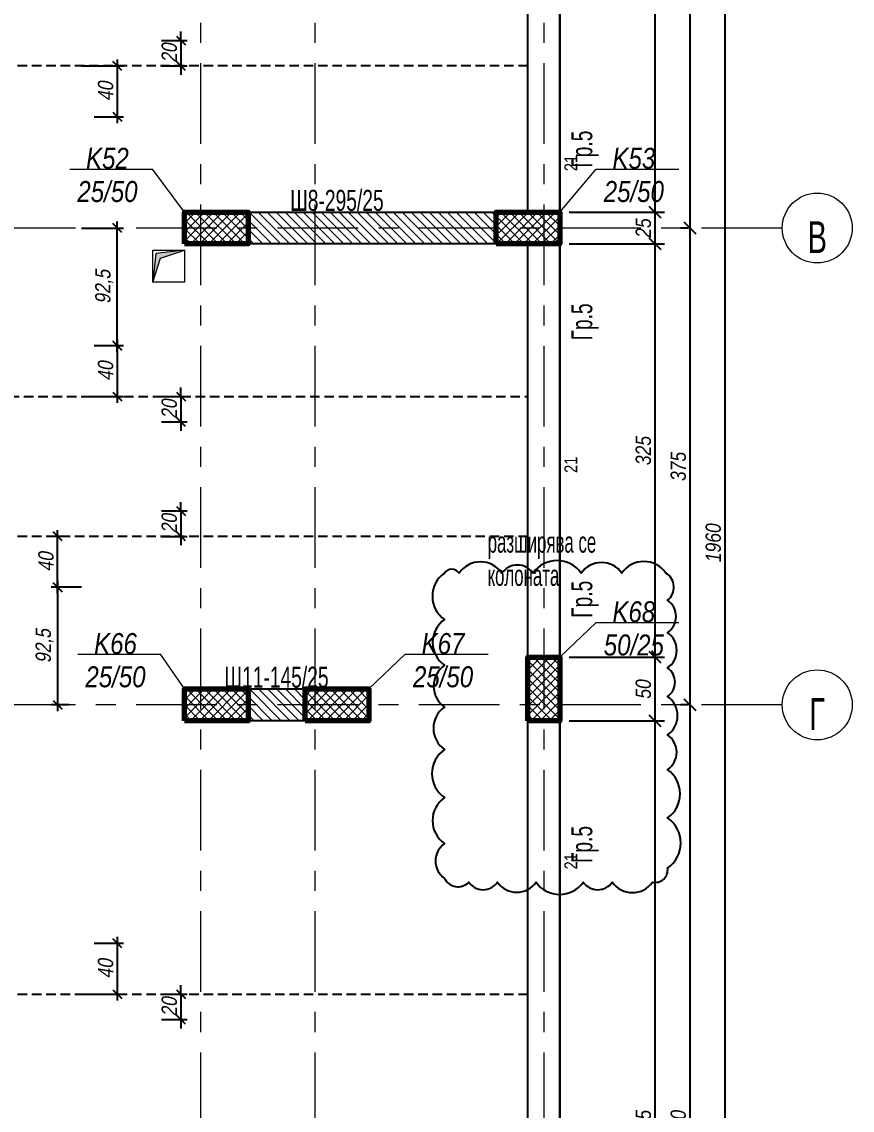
# Model space of a CAD drawing. Header units: millimetres. Extents: x 15565 to 20040, y -491 to 2778.
# Drawn here: x 18120 to 18773, y 740 to 1596 of the extents above; entities that cross this region are included whole.
import ezdxf

# ---------------------------------------------------------------- set-up
doc = ezdxf.new("R2010")
doc.units = ezdxf.units.MM
doc.header["$PDMODE"] = 35
for name, pattern in [('Grid Line', [111.125, 63.5, -15.875, 15.875, -15.875]), ('HIDDEN', [0.375, 0.25, -0.125]), ('Hidden 3mm', [22.5, 15, -7.5])]:
    doc.linetypes.add(name, pattern=pattern)
doc.layers.get('Defpoints').update_dxf_attribs({"color": 6})
for name, color, linetype, lineweight in [('A-ANNO-DIMS', 41, 'Continuous', 9), ('A-DETL-GENF', 92, 'Continuous', 18), ('A-FLOR', 132, 'Continuous', 25), ('A-WALL-IDEN', 52, 'Continuous', 9), ('A-WALL-PATT', 7, 'Continuous', 50), ('C- оси', 1, 'Continuous', 9), ('S-COLS', 126, 'Continuous', 70), ('S-COLS-IDEN', 50, 'Continuous', 9), ('S-COLS_H', 7, 'Continuous', 70), ('S-GRID-оси', 1, 'Continuous', 9), ('греди', 4, 'Continuous', 25), ('гредиConcrete', 4, 'Continuous', 25), ('гредиOther', 4, 'Continuous', 25), ('стени', 3, 'Continuous', 25)]:
    doc.layers.add(name, color=color, linetype=linetype, lineweight=lineweight)
doc.layers.add('GA_X', color=41, linetype='Continuous')
doc.layers.add('GA_Y', color=41, linetype='Continuous')
doc.styles.add('Arial Narrow', font='ARIALN.TTF', dxfattribs={"width": 0.8, "height": 25})
doc.styles.add('Arial Narrow_1', font='ARIALN.TTF', dxfattribs={"width": 0.7, "height": 20})
doc.styles.add('Arial Narrow_2', font='ARIALN.TTF', dxfattribs={"width": 0.8, "height": 16.5})
doc.styles.add('Arial Narrow_I', font='ARIALNI.TTF', dxfattribs={"height": 12})
doc.styles.add('Arial Narrow_I_1', font='ARIALNI.TTF', dxfattribs={"height": 16.5})
doc.styles.add('arn', font='ARIALN.TTF')
doc.styles.add('text', font='ARIALN.TTF', dxfattribs={"oblique": 10})
doc.dimstyles.new('arm', dxfattribs={"dimtxt": 10, "dimasz": 7, "dimexe": 5, "dimexo": 5, "dimgap": 3, "dimtad": 1, "dimdec": 1, "dimrnd": 0.5, "dimzin": 9, "dimtxsty": 'arn', "dimblk": 'OBLIQUE', "dimcen": -2.5, "dimdle": 5, "dimse1": 1, "dimse2": 1, "dimsd1": 1, "dimsd2": 1, "dimclrd": 256, "dimclre": 256, "dimclrt": 21, "dimadec": 0, "dimazin": 0, "dimtfac": 1, "dimtdec": 1, "dimtix": 1, "dimtmove": 2, "dimatfit": 3, "dimldrblk": 'DOT', "dimfxl": 1, "dimlwd": -1, "dimlwe": -1, "dimarcsym": 0})
doc.dimstyles.new('S&P', dxfattribs={"dimtxt": 12, "dimasz": 7, "dimexe": 5, "dimexo": 5, "dimgap": 3, "dimtad": 1, "dimdec": 1, "dimrnd": 0.5, "dimzin": 9, "dimtxsty": 'text', "dimblk": 'OBLIQUE', "dimcen": -2.5, "dimdle": 5, "dimclrd": 256, "dimclre": 256, "dimclrt": 21, "dimadec": 0, "dimazin": 0, "dimtfac": 1, "dimtdec": 1, "dimtix": 1, "dimtmove": 2, "dimatfit": 3, "dimldrblk": 'DOT', "dimfxl": 1, "dimlwd": -1, "dimlwe": -1, "dimarcsym": 0})
doc.dimstyles.new('Външни_дименсии_0_5_3', dxfattribs={"dimscale": 30.48, "dimtxt": 12.281172, "dimasz": 0.295276, "dimexe": 0.246063, "dimexo": 0.246063, "dimgap": 0.098425, "dimtad": 1, "dimdec": 1, "dimrnd": 0.5, "dimdsep": 46, "dimtxsty": 'Arial Narrow_I', "dimblk1": 'OBLIQUE', "dimblk2": 'OBLIQUE', "dimsah": 1, "dimcen": 0.09, "dimdle": 0.246063, "dimazin": 0, "dimtfac": 1, "dimtdec": 4, "dimtix": 1, "dimtmove": 0, "dimatfit": 3, "dimfxl": 1, "dimtvp": 1, "dimtolj": 1, "dimtzin": 0, "dimarcsym": 0})
pattern_1 = [(135, (-14351.6817, 4115.3176), (-3.5355339, -3.5355339), [])]
pattern_2 = [(45, (-14351.6817, 4115.3176), (-3.5355339, 3.5355339), []), (135, (-14351.6817, 4115.3176), (-3.5355339, -3.5355339), [])]

# ---------------------------------------------------------------- blocks, each defined once
blk = doc.blocks.new('*D18')
at = {"layer": 'Defpoints', "color": 0, "transparency": 16777216}
for p in [(18540.46, 946.19), (18540.46, 925.19), (18559.72, 925.19)]:
    blk.add_point(p, dxfattribs=at)
at = {"layer": 'GA_X', "color": 21, "transparency": 16777216, "insert": (18551.7, 935.69), "char_height": 10, "attachment_point": 5, "rotation": 90, "style": 'arn'}
blk.add_mtext('21', dxfattribs=at)
blk = doc.blocks.new('_Dot')
at = {"color": 0, "linetype": 'ByBlock', "lineweight": -2}
blk.add_line((-0.5, 0), (-1, 0), dxfattribs=at)
at = {"color": 0, "linetype": 'ByBlock', "const_width": 0.5}
blk.add_lwpolyline([(-0.25, 0, 1), (0.25, 0, 1)], format="xyb", close=True, dxfattribs=at)
blk = doc.blocks.new('_Oblique')
at = {"color": 0, "linetype": 'ByBlock', "lineweight": -2}
blk.add_line((-0.5, -0.5), (0.5, 0.5), dxfattribs=at)
blk = doc.blocks.new('*D19')
at = {"layer": 'Defpoints', "color": 0, "transparency": 16777216}
for p in [(18540.46, 1495.25), (18540.46, 1474.25), (18559.72, 1474.25)]:
    blk.add_point(p, dxfattribs=at)
at = {"layer": 'GA_X', "color": 21, "transparency": 16777216, "insert": (18551.7, 1484.75), "char_height": 10, "attachment_point": 5, "rotation": 90, "style": 'arn'}
blk.add_mtext('21', dxfattribs=at)
blk = doc.blocks.new('*D48')
at = {"layer": 'Defpoints', "color": 0, "transparency": 16777216}
for p in [(18224.83, 1301.16), (18224.83, 1281.16), (18245.16, 1281.16)]:
    blk.add_point(p, dxfattribs=at)
at = {"layer": 'GA_X', "transparency": 16777216}
for p, q in [((18229.83, 1301.16), (18250.16, 1301.16)), ((18245.16, 1301.16), (18245.16, 1308.16)), ((18245.16, 1301.16), (18245.16, 1281.16)), ((18229.83, 1281.16), (18250.16, 1281.16)), ((18245.16, 1281.16), (18245.16, 1274.16))]:
    blk.add_line(p, q, dxfattribs=at)
at = {"layer": 'GA_X', "transparency": 16777216, "xscale": 7, "yscale": 7, "zscale": 7}
for p, rotation in [((18245.16, 1301.16), 270), ((18245.16, 1281.16), 90)]:
    blk.add_blockref('_Oblique', p, dxfattribs=dict(at, rotation=rotation))
at = {"layer": 'GA_X', "color": 21, "transparency": 16777216, "insert": (18236.03, 1291.16), "char_height": 12, "attachment_point": 5, "rotation": 90, "style": 'text'}
blk.add_mtext('20', dxfattribs=at)
blk = doc.blocks.new('*D49')
at = {"layer": 'Defpoints', "color": 0, "transparency": 16777216}
for p in [(18224.83, 831.16), (18224.83, 811.16), (18245.16, 811.16)]:
    blk.add_point(p, dxfattribs=at)
at = {"layer": 'GA_X', "transparency": 16777216}
for p, q in [((18229.83, 831.16), (18250.16, 831.16)), ((18245.16, 831.16), (18245.16, 838.16)), ((18245.16, 831.16), (18245.16, 811.16)), ((18229.83, 811.16), (18250.16, 811.16)), ((18245.16, 811.16), (18245.16, 804.16))]:
    blk.add_line(p, q, dxfattribs=at)
at = {"layer": 'GA_X', "transparency": 16777216, "xscale": 7, "yscale": 7, "zscale": 7}
for p, rotation in [((18245.16, 831.16), 270), ((18245.16, 811.16), 90)]:
    blk.add_blockref('_Oblique', p, dxfattribs=dict(at, rotation=rotation))
at = {"layer": 'GA_X', "color": 21, "transparency": 16777216, "insert": (18236.03, 821.16), "char_height": 12, "attachment_point": 5, "rotation": 90, "style": 'text'}
blk.add_mtext('20', dxfattribs=at)
blk = doc.blocks.new('*D58')
at = {"layer": 'Defpoints', "color": 0, "transparency": 16777216}
for p in [(18224.83, 1211.16), (18224.83, 1191.16), (18245.16, 1191.16)]:
    blk.add_point(p, dxfattribs=at)
at = {"layer": 'GA_X', "transparency": 16777216}
for p, q in [((18245.16, 1211.16), (18245.16, 1218.16)), ((18229.83, 1211.16), (18250.16, 1211.16)), ((18245.16, 1211.16), (18245.16, 1191.16)), ((18229.83, 1191.16), (18250.16, 1191.16)), ((18245.16, 1191.16), (18245.16, 1184.16))]:
    blk.add_line(p, q, dxfattribs=at)
at = {"layer": 'GA_X', "transparency": 16777216, "xscale": 7, "yscale": 7, "zscale": 7}
for p, rotation in [((18245.16, 1211.16), 270), ((18245.16, 1191.16), 90)]:
    blk.add_blockref('_Oblique', p, dxfattribs=dict(at, rotation=rotation))
at = {"layer": 'GA_X', "color": 21, "transparency": 16777216, "insert": (18236.03, 1201.16), "char_height": 12, "attachment_point": 5, "rotation": 90, "style": 'text'}
blk.add_mtext('20', dxfattribs=at)
blk = doc.blocks.new('*D59')
at = {"layer": 'Defpoints', "color": 0, "transparency": 16777216}
for p in [(18224.83, 1581.16), (18224.83, 1561.16), (18245.16, 1561.16)]:
    blk.add_point(p, dxfattribs=at)
at = {"layer": 'GA_X', "transparency": 16777216}
for p, q in [((18245.16, 1581.16), (18245.16, 1588.16)), ((18229.83, 1581.16), (18250.16, 1581.16)), ((18245.16, 1581.16), (18245.16, 1561.16)), ((18229.83, 1561.16), (18250.16, 1561.16)), ((18245.16, 1561.16), (18245.16, 1554.16))]:
    blk.add_line(p, q, dxfattribs=at)
at = {"layer": 'GA_X', "transparency": 16777216, "xscale": 7, "yscale": 7, "zscale": 7}
for p, rotation in [((18245.16, 1581.16), 270), ((18245.16, 1561.16), 90)]:
    blk.add_blockref('_Oblique', p, dxfattribs=dict(at, rotation=rotation))
at = {"layer": 'GA_X', "color": 21, "transparency": 16777216, "insert": (18236.03, 1571.16), "char_height": 12, "attachment_point": 5, "rotation": 90, "style": 'text'}
blk.add_mtext('20', dxfattribs=at)
blk = doc.blocks.new('*D66')
at = {"layer": 'Defpoints', "color": 0, "transparency": 16777216}
for p in [(18540.46, 1257.94), (18540.46, 1236.94), (18559.72, 1236.94)]:
    blk.add_point(p, dxfattribs=at)
at = {"layer": 'GA_X', "color": 21, "transparency": 16777216, "insert": (18551.7, 1247.44), "char_height": 10, "attachment_point": 5, "rotation": 90, "style": 'arn'}
blk.add_mtext('21', dxfattribs=at)
blk = doc.blocks.new('*D184')
at = {"layer": 'Defpoints', "color": 0, "transparency": 16777216}
for p in [(18162.04, 1561.16), (18172.04, 1521.16), (18195.09, 1521.16)]:
    blk.add_point(p, dxfattribs=at)
at = {"layer": 'GA_Y', "transparency": 16777216}
for p, q in [((18167.04, 1561.16), (18200.09, 1561.16)), ((18195.09, 1566.16), (18195.09, 1516.16)), ((18177.04, 1521.16), (18200.09, 1521.16))]:
    blk.add_line(p, q, dxfattribs=at)
at = {"layer": 'GA_Y', "transparency": 16777216, "xscale": 7, "yscale": 7, "zscale": 7}
for p, rotation in [((18195.09, 1561.16), 90), ((18195.09, 1521.16), 270)]:
    blk.add_blockref('_Oblique', p, dxfattribs=dict(at, rotation=rotation))
at = {"layer": 'GA_Y', "color": 21, "transparency": 16777216, "insert": (18185.96, 1541.16), "char_height": 12, "attachment_point": 5, "rotation": 90, "style": 'text'}
blk.add_mtext('40', dxfattribs=at)
blk = doc.blocks.new('*D185')
at = {"layer": 'Defpoints', "color": 0, "transparency": 16777216}
for p in [(18172.04, 1341.16), (18162.04, 1301.16), (18195.09, 1301.16)]:
    blk.add_point(p, dxfattribs=at)
at = {"layer": 'GA_Y', "transparency": 16777216}
for p, q in [((18195.09, 1346.16), (18195.09, 1296.16)), ((18177.04, 1341.16), (18200.09, 1341.16)), ((18167.04, 1301.16), (18200.09, 1301.16))]:
    blk.add_line(p, q, dxfattribs=at)
at = {"layer": 'GA_Y', "transparency": 16777216, "xscale": 7, "yscale": 7, "zscale": 7}
for p, rotation in [((18195.09, 1341.16), 90), ((18195.09, 1301.16), 270)]:
    blk.add_blockref('_Oblique', p, dxfattribs=dict(at, rotation=rotation))
at = {"layer": 'GA_Y', "color": 21, "transparency": 16777216, "insert": (18185.96, 1321.16), "char_height": 12, "attachment_point": 5, "rotation": 90, "style": 'text'}
blk.add_mtext('40', dxfattribs=at)
blk = doc.blocks.new('*D186')
at = {"layer": 'Defpoints', "color": 0, "transparency": 16777216}
for p in [(18162.04, 1433.66), (18195.09, 1433.66), (18172.04, 1341.16)]:
    blk.add_point(p, dxfattribs=at)
at = {"layer": 'GA_Y', "transparency": 16777216}
for p, q in [((18195.09, 1336.16), (18195.09, 1438.66)), ((18167.04, 1433.66), (18200.09, 1433.66)), ((18177.04, 1341.16), (18200.09, 1341.16))]:
    blk.add_line(p, q, dxfattribs=at)
at = {"layer": 'GA_Y', "transparency": 16777216, "xscale": 7, "yscale": 7, "zscale": 7}
for p, rotation in [((18195.09, 1433.66), 90), ((18195.09, 1341.16), 270)]:
    blk.add_blockref('_Oblique', p, dxfattribs=dict(at, rotation=rotation))
at = {"layer": 'GA_Y', "color": 21, "transparency": 16777216, "insert": (18184.88, 1387.41), "char_height": 12, "attachment_point": 5, "rotation": 90, "style": 'text'}
blk.add_mtext('92,5', dxfattribs=at)
blk = doc.blocks.new('*D187')
at = {"layer": 'Defpoints', "color": 0, "transparency": 16777216}
for p in [(18148.23, 1191.16), (18162.04, 1191.16), (18172.04, 1151.16)]:
    blk.add_point(p, dxfattribs=at)
at = {"layer": 'GA_Y', "transparency": 16777216}
for p, q in [((18157.04, 1191.16), (18143.23, 1191.16)), ((18148.23, 1146.16), (18148.23, 1196.16)), ((18167.04, 1151.16), (18143.23, 1151.16))]:
    blk.add_line(p, q, dxfattribs=at)
at = {"layer": 'GA_Y', "transparency": 16777216, "xscale": 7, "yscale": 7, "zscale": 7}
for p, rotation in [((18148.23, 1191.16), 90), ((18148.23, 1151.16), 270)]:
    blk.add_blockref('_Oblique', p, dxfattribs=dict(at, rotation=rotation))
at = {"layer": 'GA_Y', "color": 21, "transparency": 16777216, "insert": (18139.11, 1171.16), "char_height": 12, "attachment_point": 5, "rotation": 90, "style": 'text'}
blk.add_mtext('40', dxfattribs=at)
blk = doc.blocks.new('*D188')
at = {"layer": 'Defpoints', "color": 0, "transparency": 16777216}
for p in [(18172.04, 871.16), (18162.04, 831.16), (18195.09, 831.16)]:
    blk.add_point(p, dxfattribs=at)
at = {"layer": 'GA_Y', "transparency": 16777216}
for p, q in [((18195.09, 876.16), (18195.09, 826.16)), ((18177.04, 871.16), (18200.09, 871.16)), ((18167.04, 831.16), (18200.09, 831.16))]:
    blk.add_line(p, q, dxfattribs=at)
at = {"layer": 'GA_Y', "transparency": 16777216, "xscale": 7, "yscale": 7, "zscale": 7}
for p, rotation in [((18195.09, 871.16), 90), ((18195.09, 831.16), 270)]:
    blk.add_blockref('_Oblique', p, dxfattribs=dict(at, rotation=rotation))
at = {"layer": 'GA_Y', "color": 21, "transparency": 16777216, "insert": (18185.96, 851.16), "char_height": 12, "attachment_point": 5, "rotation": 90, "style": 'text'}
blk.add_mtext('40', dxfattribs=at)
blk = doc.blocks.new('*D189')
at = {"layer": 'Defpoints', "color": 0, "transparency": 16777216}
for p in [(18172.04, 1151.16), (18148.23, 1058.66), (18162.04, 1058.66)]:
    blk.add_point(p, dxfattribs=at)
at = {"layer": 'GA_Y', "transparency": 16777216}
for p, q in [((18148.23, 1156.16), (18148.23, 1053.66)), ((18167.04, 1151.16), (18143.23, 1151.16)), ((18157.04, 1058.66), (18143.23, 1058.66))]:
    blk.add_line(p, q, dxfattribs=at)
at = {"layer": 'GA_Y', "transparency": 16777216, "xscale": 7, "yscale": 7, "zscale": 7}
for p, rotation in [((18148.23, 1151.16), 90), ((18148.23, 1058.66), 270)]:
    blk.add_blockref('_Oblique', p, dxfattribs=dict(at, rotation=rotation))
at = {"layer": 'GA_Y', "color": 21, "transparency": 16777216, "insert": (18138.02, 1104.91), "char_height": 12, "attachment_point": 5, "rotation": 90, "style": 'text'}
blk.add_mtext('92,5', dxfattribs=at)
blk = doc.blocks.new('Grid - M_Grid Head - Extreme-2650093-КОФРАЖЕН ПЛАН НА КОТА _14_88 - L5')
at = {"layer": 'S-GRID-оси'}
blk.add_circle((0, 0), 0.55, dxfattribs=at)
blk = doc.blocks.new('Таг колона - Таг колона-2887543-КОФРАЖЕН ПЛАН НА КОТА _14_88 - L5')
at = {"layer": 'S-COLS-IDEN'}
blk.add_line((-0.613, 0), (0.687, 0), dxfattribs=at)
blk = doc.blocks.new('Таг колона - Таг колона-2887543-КОФРАЖЕН ПЛАН НА КОТА _11_58 - L4')
at = {"layer": 'S-COLS-IDEN'}
blk.add_line((-0.613, 0), (0.687, 0), dxfattribs=at)
blk = doc.blocks.new('*D367')
at = {"layer": 'A-ANNO-DIMS', "color": 0, "lineweight": -2, "transparency": 16777216}
for p, q in [((18550.46, 1781.16), (18625.39, 1781.16)), ((18617.89, 1788.66), (18617.89, 1438.66)), ((18550.46, 1446.16), (18625.39, 1446.16))]:
    blk.add_line(p, q, dxfattribs=at)
at = {"layer": 'Defpoints', "color": 0, "transparency": 16777216}
for p in [(18542.96, 1781.16), (18542.96, 1446.16), (18617.89, 1446.16)]:
    blk.add_point(p, dxfattribs=at)
at = {"layer": 'A-ANNO-DIMS', "color": 0, "lineweight": -2, "transparency": 16777216, "xscale": 9, "yscale": 9, "zscale": 9}
for p, rotation in [((18617.89, 1781.16), 90), ((18617.89, 1446.16), 270)]:
    blk.add_blockref('_Oblique', p, dxfattribs=dict(at, rotation=rotation))
at = {"layer": 'A-ANNO-DIMS', "color": 0, "transparency": 16777216, "insert": (18608.76, 1613.66), "char_height": 12, "width": 27.3695, "attachment_point": 5, "rotation": 90, "style": 'Arial Narrow_I'}
blk.add_mtext('\\A1;335', dxfattribs=at)
blk = doc.blocks.new('*D368')
at = {"layer": 'A-ANNO-DIMS', "color": 0, "lineweight": -2, "transparency": 16777216}
for p, q in [((18617.89, 1453.66), (18617.89, 1413.66)), ((18550.46, 1446.16), (18625.39, 1446.16)), ((18550.46, 1421.16), (18625.39, 1421.16))]:
    blk.add_line(p, q, dxfattribs=at)
at = {"layer": 'Defpoints', "color": 0, "transparency": 16777216}
for p in [(18542.96, 1446.16), (18542.96, 1421.16), (18617.89, 1421.16)]:
    blk.add_point(p, dxfattribs=at)
at = {"layer": 'A-ANNO-DIMS', "color": 0, "lineweight": -2, "transparency": 16777216, "xscale": 9, "yscale": 9, "zscale": 9}
for p, rotation in [((18617.89, 1446.16), 90), ((18617.89, 1421.16), 270)]:
    blk.add_blockref('_Oblique', p, dxfattribs=dict(at, rotation=rotation))
at = {"layer": 'A-ANNO-DIMS', "color": 0, "transparency": 16777216, "insert": (18608.76, 1433.66), "char_height": 12, "width": 18.2463, "attachment_point": 5, "rotation": 90, "style": 'Arial Narrow_I'}
blk.add_mtext('\\A1;25', dxfattribs=at)
blk = doc.blocks.new('*D369')
at = {"layer": 'A-ANNO-DIMS', "color": 0, "lineweight": -2, "transparency": 16777216}
for p, q in [((18550.46, 1421.16), (18625.39, 1421.16)), ((18617.89, 1428.66), (18617.89, 1088.66)), ((18550.46, 1096.16), (18625.39, 1096.16))]:
    blk.add_line(p, q, dxfattribs=at)
at = {"layer": 'Defpoints', "color": 0, "transparency": 16777216}
for p in [(18542.96, 1421.16), (18542.96, 1096.16), (18617.89, 1096.16)]:
    blk.add_point(p, dxfattribs=at)
at = {"layer": 'A-ANNO-DIMS', "color": 0, "lineweight": -2, "transparency": 16777216, "xscale": 9, "yscale": 9, "zscale": 9}
for p, rotation in [((18617.89, 1421.16), 90), ((18617.89, 1096.16), 270)]:
    blk.add_blockref('_Oblique', p, dxfattribs=dict(at, rotation=rotation))
at = {"layer": 'A-ANNO-DIMS', "color": 0, "transparency": 16777216, "insert": (18608.76, 1258.66), "char_height": 12, "width": 27.3695, "attachment_point": 5, "rotation": 90, "style": 'Arial Narrow_I'}
blk.add_mtext('\\A1;325', dxfattribs=at)
blk = doc.blocks.new('*D370')
at = {"layer": 'A-ANNO-DIMS', "color": 0, "lineweight": -2, "transparency": 16777216}
for p, q in [((18550.46, 1096.16), (18625.39, 1096.16)), ((18617.89, 1103.66), (18617.89, 1038.66)), ((18550.46, 1046.16), (18625.39, 1046.16))]:
    blk.add_line(p, q, dxfattribs=at)
at = {"layer": 'Defpoints', "color": 0, "transparency": 16777216}
for p in [(18542.96, 1096.16), (18542.96, 1046.16), (18617.89, 1046.16)]:
    blk.add_point(p, dxfattribs=at)
at = {"layer": 'A-ANNO-DIMS', "color": 0, "lineweight": -2, "transparency": 16777216, "xscale": 9, "yscale": 9, "zscale": 9}
for p, rotation in [((18617.89, 1096.16), 90), ((18617.89, 1046.16), 270)]:
    blk.add_blockref('_Oblique', p, dxfattribs=dict(at, rotation=rotation))
at = {"layer": 'A-ANNO-DIMS', "color": 0, "transparency": 16777216, "insert": (18608.76, 1071.16), "char_height": 12, "width": 18.2463, "attachment_point": 5, "rotation": 90, "style": 'Arial Narrow_I'}
blk.add_mtext('\\A1;50', dxfattribs=at)
blk = doc.blocks.new('*D371')
at = {"layer": 'A-ANNO-DIMS', "color": 0, "lineweight": -2, "transparency": 16777216}
for p, q in [((18617.89, 1053.66), (18617.89, 403.66)), ((18550.46, 1046.16), (18625.39, 1046.16)), ((18550.46, 411.16), (18625.39, 411.16))]:
    blk.add_line(p, q, dxfattribs=at)
at = {"layer": 'Defpoints', "color": 0, "transparency": 16777216}
for p in [(18542.96, 1046.16), (18542.96, 411.16), (18617.89, 411.16)]:
    blk.add_point(p, dxfattribs=at)
at = {"layer": 'A-ANNO-DIMS', "color": 0, "lineweight": -2, "transparency": 16777216, "xscale": 9, "yscale": 9, "zscale": 9}
for p, rotation in [((18617.89, 1046.16), 90), ((18617.89, 411.16), 270)]:
    blk.add_blockref('_Oblique', p, dxfattribs=dict(at, rotation=rotation))
at = {"layer": 'A-ANNO-DIMS', "color": 0, "transparency": 16777216, "insert": (18608.76, 728.66), "char_height": 12, "width": 27.3695, "attachment_point": 5, "rotation": 90, "style": 'Arial Narrow_I'}
blk.add_mtext('\\A1;635', dxfattribs=at)
blk = doc.blocks.new('*D378')
at = {"layer": 'A-ANNO-DIMS', "color": 0, "lineweight": -2, "transparency": 16777216}
for p, q in [((18645.39, 1801.16), (18645.39, 1426.16)), ((18644.25, 1793.66), (18637.89, 1793.66)), ((18644.25, 1433.66), (18637.89, 1433.66))]:
    blk.add_line(p, q, dxfattribs=at)
at = {"layer": 'Defpoints', "color": 0, "transparency": 16777216}
for p in [(18651.75, 1793.66), (18645.39, 1433.66), (18651.75, 1433.66)]:
    blk.add_point(p, dxfattribs=at)
at = {"layer": 'A-ANNO-DIMS', "color": 0, "lineweight": -2, "transparency": 16777216, "xscale": 9, "yscale": 9, "zscale": 9}
for p, rotation in [((18645.39, 1793.66), 90), ((18645.39, 1433.66), 270)]:
    blk.add_blockref('_Oblique', p, dxfattribs=dict(at, rotation=rotation))
at = {"layer": 'A-ANNO-DIMS', "color": 0, "transparency": 16777216, "insert": (18636.26, 1613.66), "char_height": 12, "width": 27.3695, "attachment_point": 5, "rotation": 90, "style": 'Arial Narrow_I'}
blk.add_mtext('\\A1;360', dxfattribs=at)
blk = doc.blocks.new('*D379')
at = {"layer": 'A-ANNO-DIMS', "color": 0, "lineweight": -2, "transparency": 16777216}
for p, q in [((18645.39, 1441.16), (18645.39, 1051.16)), ((18644.25, 1433.66), (18637.89, 1433.66)), ((18644.25, 1058.66), (18637.89, 1058.66))]:
    blk.add_line(p, q, dxfattribs=at)
at = {"layer": 'Defpoints', "color": 0, "transparency": 16777216}
for p in [(18651.75, 1433.66), (18645.39, 1058.66), (18651.75, 1058.66)]:
    blk.add_point(p, dxfattribs=at)
at = {"layer": 'A-ANNO-DIMS', "color": 0, "lineweight": -2, "transparency": 16777216, "xscale": 9, "yscale": 9, "zscale": 9}
for p, rotation in [((18645.39, 1433.66), 90), ((18645.39, 1058.66), 270)]:
    blk.add_blockref('_Oblique', p, dxfattribs=dict(at, rotation=rotation))
at = {"layer": 'A-ANNO-DIMS', "color": 0, "transparency": 16777216, "insert": (18636.26, 1246.16), "char_height": 12, "width": 27.3695, "attachment_point": 5, "rotation": 90, "style": 'Arial Narrow_I'}
blk.add_mtext('\\A1;375', dxfattribs=at)
blk = doc.blocks.new('*D380')
at = {"layer": 'A-ANNO-DIMS', "color": 0, "lineweight": -2, "transparency": 16777216}
for p, q in [((18645.39, 1066.16), (18645.39, 391.16)), ((18644.25, 1058.66), (18637.89, 1058.66)), ((18644.25, 398.66), (18637.89, 398.66))]:
    blk.add_line(p, q, dxfattribs=at)
at = {"layer": 'Defpoints', "color": 0, "transparency": 16777216}
for p in [(18651.75, 1058.66), (18645.39, 398.66), (18651.75, 398.66)]:
    blk.add_point(p, dxfattribs=at)
at = {"layer": 'A-ANNO-DIMS', "color": 0, "lineweight": -2, "transparency": 16777216, "xscale": 9, "yscale": 9, "zscale": 9}
for p, rotation in [((18645.39, 1058.66), 90), ((18645.39, 398.66), 270)]:
    blk.add_blockref('_Oblique', p, dxfattribs=dict(at, rotation=rotation))
at = {"layer": 'A-ANNO-DIMS', "color": 0, "transparency": 16777216, "insert": (18636.26, 728.66), "char_height": 12, "width": 27.3695, "attachment_point": 5, "rotation": 90, "style": 'Arial Narrow_I'}
blk.add_mtext('\\A1;660', dxfattribs=at)
blk = doc.blocks.new('*D383')
at = {"layer": 'A-ANNO-DIMS', "color": 0, "lineweight": -2, "transparency": 16777216}
for p, q in [((18280.46, 2166.16), (18680.39, 2166.16)), ((18672.89, 2173.66), (18672.89, 198.66)), ((18370.46, 206.16), (18680.39, 206.16))]:
    blk.add_line(p, q, dxfattribs=at)
at = {"layer": 'Defpoints', "color": 0, "transparency": 16777216}
for p in [(18272.96, 2166.16), (18362.96, 206.16), (18672.89, 206.16)]:
    blk.add_point(p, dxfattribs=at)
at = {"layer": 'A-ANNO-DIMS', "color": 0, "lineweight": -2, "transparency": 16777216, "xscale": 9, "yscale": 9, "zscale": 9}
for p, rotation in [((18672.89, 2166.16), 90), ((18672.89, 206.16), 270)]:
    blk.add_blockref('_Oblique', p, dxfattribs=dict(at, rotation=rotation))
at = {"layer": 'A-ANNO-DIMS', "color": 0, "transparency": 16777216, "insert": (18663.76, 1186.16), "char_height": 12, "width": 36.4926, "attachment_point": 5, "rotation": 90, "style": 'Arial Narrow_I'}
blk.add_mtext('\\A1;1960', dxfattribs=at)
blk = doc.blocks.new('Отвор плоча правоъгълен_1 - Отвор плоча правоъгълен_1-3785099-КОФРАЖЕН ПЛАН НА КОТА _14_88 - L5')
at = {"layer": 'греди', "linetype": 'Hidden 3mm', "lineweight": 18}
blk.add_hatch(color=9, dxfattribs=at).paths.add_polyline_path([(-12.5, -12.5), (-6.25, 6.25), (12.5, 12.5), (-10, 10)])
at = {"layer": 'A-DETL-GENF', "color": 142}
for p, q in [((-12.5, 12.5), (12.5, 12.5)), ((-12.5, -12.5), (-12.5, 12.5)), ((-10, 10), (-12.5, -12.5)), ((12.5, 12.5), (-10, 10)), ((-6.25, 6.25), (12.5, 12.5)), ((12.5, 12.5), (12.5, -12.5)), ((-12.5, -12.5), (-6.25, 6.25)), ((12.5, -12.5), (-12.5, -12.5))]:
    blk.add_line(p, q, dxfattribs=at)

msp = doc.modelspace()

# ---------------------------------------------------------------- hatches: boundary and pattern name
at = {"layer": 'A-WALL-PATT', "lineweight": 18}
h = msp.add_hatch(dxfattribs=at)
h.set_pattern_fill('FP_2', color=250, style=0, pattern_type=2)
h.set_pattern_definition(pattern_1)
h.paths.add_polyline_path([(18297.96, 1421.16), (18492.96, 1421.16), (18492.96, 1446.16), (18297.96, 1446.16)])
h = msp.add_hatch(dxfattribs=at)
h.set_pattern_fill('FP_2', color=250, style=0, pattern_type=2)
h.set_pattern_definition(pattern_1)
h.paths.add_polyline_path([(18342.96, 1046.16), (18342.96, 1071.16), (18297.96, 1071.16), (18297.96, 1046.16)])
at = {"layer": 'S-COLS_H', "lineweight": 18}
h = msp.add_hatch(dxfattribs=at)
h.set_pattern_fill('FP_1', color=256, style=0, pattern_type=2)
h.set_pattern_definition(pattern_2)
h.paths.add_polyline_path([(18297.96, 1421.16), (18297.96, 1446.16), (18247.96, 1446.16), (18247.96, 1421.16)])
h = msp.add_hatch(dxfattribs=at)
h.set_pattern_fill('FP_1', color=256, style=0, pattern_type=2)
h.set_pattern_definition(pattern_2)
h.paths.add_polyline_path([(18542.96, 1421.16), (18542.96, 1446.16), (18492.96, 1446.16), (18492.96, 1421.16)])
h = msp.add_hatch(dxfattribs=at)
h.set_pattern_fill('FP_1', color=256, style=0, pattern_type=2)
h.set_pattern_definition([(45, (-14351.6817, 4130.3176), (-3.5355339, 3.5355339), []), (135, (-14351.6817, 4130.3176), (-3.5355339, -3.5355339), [])])
h.paths.add_polyline_path([(18542.96, 1046.16), (18542.96, 1096.16), (18517.96, 1096.16), (18517.96, 1046.16)])
h = msp.add_hatch(dxfattribs=at)
h.set_pattern_fill('FP_1', color=256, style=0, pattern_type=2)
h.set_pattern_definition(pattern_2)
h.paths.add_polyline_path([(18297.96, 1046.16), (18297.96, 1071.16), (18247.96, 1071.16), (18247.96, 1046.16)])
h = msp.add_hatch(dxfattribs=at)
h.set_pattern_fill('FP_1', color=256, style=0, pattern_type=2)
h.set_pattern_definition(pattern_2)
h.paths.add_polyline_path([(18392.96, 1046.16), (18392.96, 1071.16), (18342.96, 1071.16), (18342.96, 1046.16)])

# ---------------------------------------------------------------- linework, layer by layer
at = {"layer": 'A-FLOR'}
msp.add_lwpolyline([(18362.96, 206.16), (18362.96, 386.16), (18542.96, 386.16), (18542.96, 1806.16), (18272.96, 1806.16), (18272.96, 2166.16), (17587.98, 2166.16), (17587.98, 2016.16), (16857.96, 2016.16), (16857.96, 2166.16), (16172.96, 2166.16), (16172.96, 1806.16), (15902.96, 1806.16), (15902.96, 386.16), (16082.96, 386.16), (16082.96, 206.16), (18362.96, 206.16)], close=True, dxfattribs=at)
at = {"layer": 'C- оси', "linetype": 'Grid Line'}
for p, q in [((18260.46, 2341.16), (18260.46, 31.16)), ((18350.46, 2341.16), (18350.46, 31.16)), ((18530.46, 2341.16), (18530.46, 31.16)), ((18717.96, 1433.66), (15727.96, 1433.66)), ((18717.96, 1058.66), (15727.96, 1058.66))]:
    msp.add_line(p, q, dxfattribs=at)
at = {"layer": 'Defpoints', "color": 252, "linetype": 'HIDDEN', "ltscale": 30}
for points in [[(18517.96, 1561.16), (17997.96, 1561.16), (17997.96, 1301.16), (18517.96, 1301.16)], [(18517.96, 1191.16), (18037.96, 1191.16), (18037.96, 831.16), (18517.96, 831.16)]]:
    msp.add_lwpolyline(points, dxfattribs=at)
at = {"layer": 'Defpoints'}
msp.add_lwpolyline([(18452.38, 1162.31, 0.520567), (18452.38, 1125.76, 0.520567), (18452.38, 1089.83, 0.520567), (18452.38, 1056.97, 0.520567), (18452.38, 1023.55, 0.520567), (18452.38, 985.76, 0.520567), (18452.38, 949.54, 0.520567), (18452.38, 922.23, 0.520567), (18471.41, 919.24, 0.520567), (18494.09, 919.24, 0.520567), (18524.35, 919.24, 0.520567), (18561.44, 919.24, 0.520567), (18584.32, 919.24, 0.520567), (18615.87, 919.24, 0.520567), (18627.81, 930.28, 0.520567), (18627.81, 969.84, 0.520567), (18627.81, 1007.64, 0.520567), (18627.81, 1035.08, 0.520567), (18627.81, 1065.29, 0.520567), (18627.81, 1087.72, 0.520567), (18627.81, 1115.42, 0.520567), (18627.81, 1140.97, 0.520567), (18626.53, 1162.31, 0.520567), (18591.69, 1162.31, 0.520567), (18559.85, 1162.31, 0.520567), (18521.94, 1162.31, 0.520567), (18497.59, 1162.31, 0.520567), (18463.83, 1162.31, 0.520567)], format="xyb", close=True, dxfattribs=at)
msp.add_lwpolyline([(18452.38, 1162.31, 0.520567), (18452.38, 1125.76, 0.520567), (18452.38, 1089.83, 0.520567), (18452.38, 1056.97, 0.520567), (18452.38, 1023.55, 0.520567), (18452.38, 985.76, 0.520567), (18452.38, 949.54, 0.520567), (18452.38, 922.23, 0.520567), (18471.41, 919.24, 0.520567), (18494.09, 919.24, 0.520567), (18524.35, 919.24, 0.520567), (18561.44, 919.24, 0.520567), (18584.32, 919.24, 0.520567), (18615.87, 919.24, 0.520567), (18627.81, 930.28, 0.520567), (18627.81, 969.84, 0.520567), (18627.81, 1007.64, 0.520567), (18627.81, 1035.08, 0.520567), (18627.81, 1065.29, 0.520567), (18627.81, 1087.72, 0.520567), (18627.81, 1115.42, 0.520567), (18627.81, 1140.97, 0.520567), (18626.53, 1162.31, 0.520567), (18591.69, 1162.31, 0.520567), (18559.85, 1162.31, 0.520567), (18521.94, 1162.31, 0.520567), (18497.59, 1162.31, 0.520567), (18463.83, 1162.31, 0.520567)], format="xyb", close=True, dxfattribs=at)
at = {"layer": 'S-COLS'}
for points in [[(18247.96, 1421.16), (18247.96, 1446.16), (18297.96, 1446.16), (18297.96, 1421.16)], [(18492.96, 1421.16), (18492.96, 1446.16), (18542.96, 1446.16), (18542.96, 1421.16)], [(18517.96, 1046.16), (18517.96, 1096.16), (18542.96, 1096.16), (18542.96, 1046.16)], [(18247.96, 1046.16), (18247.96, 1071.16), (18297.96, 1071.16), (18297.96, 1046.16)], [(18342.96, 1046.16), (18342.96, 1071.16), (18392.96, 1071.16), (18392.96, 1046.16)]]:
    msp.add_lwpolyline(points, close=True, dxfattribs=at)
at = {"layer": 'S-COLS-IDEN'}
for p, q in [((18247.96, 1446.16), (18222.71, 1480.07)), ((18542.96, 1446.16), (18571.59, 1480.07)), ((18542.96, 1096.16), (18571.59, 1123.45)), ((18247.96, 1071.16), (18229.04, 1098.45)), ((18392.96, 1071.16), (18421.59, 1098.45))]:
    msp.add_line(p, q, dxfattribs=at)
at = {"layer": 'гредиConcrete'}
for points in [[(18542.96, 1446.16), (18517.96, 1446.16), (18517.96, 1781.16), (18542.96, 1781.16)], [(18517.96, 1421.16), (18542.96, 1421.16), (18542.96, 1096.16), (18517.96, 1096.16)], [(18542.96, 411.16), (18517.96, 411.16), (18517.96, 1046.16), (18542.96, 1046.16)]]:
    msp.add_lwpolyline(points, close=True, dxfattribs=at)
at = {"layer": 'стени'}
for points in [[(18297.96, 1421.16), (18297.96, 1446.16), (18492.96, 1446.16), (18492.96, 1421.16)], [(18342.96, 1071.16), (18342.96, 1046.16), (18297.96, 1046.16), (18297.96, 1071.16)]]:
    msp.add_lwpolyline(points, close=True, dxfattribs=at)

# ---------------------------------------------------------------- block references
at = {"layer": 'S-COLS-IDEN', "xscale": 49.99999999999998, "yscale": 49.99999999999998, "zscale": 49.99999999999998}
for name, p in [('Таг колона - Таг колона-2887543-КОФРАЖЕН ПЛАН НА КОТА _14_88 - L5', (18188.36, 1480.07)), ('Таг колона - Таг колона-2887543-КОФРАЖЕН ПЛАН НА КОТА _14_88 - L5', (18602.24, 1480.07)), ('Таг колона - Таг колона-2887543-КОФРАЖЕН ПЛАН НА КОТА _11_58 - L4', (18602.24, 1123.45)), ('Таг колона - Таг колона-2887543-КОФРАЖЕН ПЛАН НА КОТА _14_88 - L5', (18194.7, 1098.45)), ('Таг колона - Таг колона-2887543-КОФРАЖЕН ПЛАН НА КОТА _14_88 - L5', (18452.24, 1098.45))]:
    msp.add_blockref(name, p, dxfattribs=at)
at = {"layer": 'S-GRID-оси', "xscale": 49.99999999999998, "yscale": 49.99999999999998, "zscale": 49.99999999999998, "rotation": 90}
for p in [(18745.46, 1433.66), (18745.46, 1058.66)]:
    msp.add_blockref('Grid - M_Grid Head - Extreme-2650093-КОФРАЖЕН ПЛАН НА КОТА _14_88 - L5', p, dxfattribs=at)
at = {"layer": 'гредиOther', "color": 134}
msp.add_blockref('Отвор плоча правоъгълен_1 - Отвор плоча правоъгълен_1-3785099-КОФРАЖЕН ПЛАН НА КОТА _14_88 - L5', (18235.46, 1403.66), dxfattribs=at)

# ---------------------------------------------------------------- texts
at = {"layer": 'A-WALL-IDEN', "char_height": 16.5, "width": 120, "attachment_point": 5, "rotation": 90, "line_spacing_factor": 0.949189, "style": 'Arial Narrow_2'}
for insert in [(18562.8, 1495.72), (18562.8, 1359.86), (18562.8, 1141.76), (18562.8, 948.93)]:
    msp.add_mtext('\\pt50.80003,101.60007,152.39994,203.19997,254.00001,304.80004,355.60008,406.39995,457.19998,508.00002,558.80005,609.59992,660.39996,711.19999,762.00003,812.80006,863.59993,914.39997,965.2,1016.00004,1066.80008,1117.59995,1168.39998,1219.20002,1270.00005,1320.79992,1371.59996,1422.39999,1473.20003,1524.00006,1574.79993,1625.59997;Гр.5', dxfattribs=dict(at, insert=insert))
at = {"layer": 'A-WALL-IDEN', "char_height": 16.5, "width": 120, "attachment_point": 5, "line_spacing_factor": 0.949189, "style": 'Arial Narrow_2'}
for s, insert in [('\\pt50.80003,101.60007,152.39994,203.19997,254.00001,304.80004,355.60008,406.39995,457.19998,508.00002,558.80005,609.59992,660.39996,711.19999,762.00003,812.80006,863.59993,914.39997,965.2,1016.00004,1066.80008,1117.59995,1168.39998,1219.20002,1270.00005,1320.79992,1371.59996,1422.39999,1473.20003,1524.00006,1574.79993,1625.59997;Ш8-295/25', (18367.79, 1455.3)), ('\\pt50.80003,101.60007,152.39994,203.19997,254.00001,304.80004,355.60008,406.39995,457.19998,508.00002,558.80005,609.59992,660.39996,711.19999,762.00003,812.80006,863.59993,914.39997,965.2,1016.00004,1066.80008,1117.59995,1168.39998,1219.20002,1270.00005,1320.79992,1371.59996,1422.39999,1473.20003,1524.00006,1574.79993,1625.59997;Ш11-145/25', (18320.29, 1080.3))]:
    msp.add_mtext(s, dxfattribs=dict(at, insert=insert))
at = {"layer": 'Defpoints', "insert": (18486.35, 1194.87), "char_height": 16.5, "width": 95.142, "attachment_point": 1, "line_spacing_factor": 0.949189, "style": 'Arial Narrow_1'}
msp.add_mtext('\\pt72.00006,143.99996,216.00002,288.00008,359.99997,432.00003,503.99992,575.99998,648.00004,719.99994,792,864.00006,935.99995,1008.00002,1080.00008,1151.99997,1224.00003,1295.99993,1367.99999,1440.00005,1511.99994,1584,1656.00006,1727.99996,1800.00002,1872.00008,1943.99997,2016.00003,2087.99993,2159.99999,2232.00005,2303.99994;разширява се колоната', dxfattribs=at)
msp.add_mtext('\\pt72.00006,143.99996,216.00002,288.00008,359.99997,432.00003,503.99992,575.99998,648.00004,719.99994,792,864.00006,935.99995,1008.00002,1080.00008,1151.99997,1224.00003,1295.99993,1367.99999,1440.00005,1511.99994,1584,1656.00006,1727.99996,1800.00002,1872.00008,1943.99997,2016.00003,2087.99993,2159.99999,2232.00005,2303.99994;разширява се колоната', dxfattribs=at)
at = {"layer": 'S-COLS-IDEN', "char_height": 16.5, "width": 46.65, "attachment_point": 5, "line_spacing_factor": 0.949189, "style": 'Arial Narrow_I_1'}
for s, insert in [('\\pxqc,t3.84848,7.69697,11.54545,15.39394,19.24242,23.09091,26.93939,30.78788,34.63636,38.48485,42.33333,46.18182,50.0303,53.87879,57.72727,61.57576,65.42424,69.27273,73.12121,76.9697,80.81818,84.66667,88.51515,92.36364,96.21212,100.06061,103.90909,107.75758,111.60606,115.45455,119.30303,123.15152;{K52\\P25/50}', (18187.37, 1475.32)), ('\\pxqc,t3.84848,7.69697,11.54545,15.39394,19.24242,23.09091,26.93939,30.78788,34.63636,38.48485,42.33333,46.18182,50.0303,53.87879,57.72727,61.57576,65.42424,69.27273,73.12121,76.9697,80.81818,84.66667,88.51515,92.36364,96.21212,100.06061,103.90909,107.75758,111.60606,115.45455,119.30303,123.15152;{K53\\P25/50}', (18601.25, 1475.32)), ('\\pxqc,t3.84848,7.69697,11.54545,15.39394,19.24242,23.09091,26.93939,30.78788,34.63636,38.48485,42.33333,46.18182,50.0303,53.87879,57.72727,61.57576,65.42424,69.27273,73.12121,76.9697,80.81818,84.66667,88.51515,92.36364,96.21212,100.06061,103.90909,107.75758,111.60606,115.45455,119.30303,123.15152;{K68\\P50/25}', (18601.25, 1118.7)), ('\\pxqc,t3.84848,7.69697,11.54545,15.39394,19.24242,23.09091,26.93939,30.78788,34.63636,38.48485,42.33333,46.18182,50.0303,53.87879,57.72727,61.57576,65.42424,69.27273,73.12121,76.9697,80.81818,84.66667,88.51515,92.36364,96.21212,100.06061,103.90909,107.75758,111.60606,115.45455,119.30303,123.15152;{K66\\P25/50}', (18193.71, 1093.7)), ('\\pxqc,t3.84848,7.69697,11.54545,15.39394,19.24242,23.09091,26.93939,30.78788,34.63636,38.48485,42.33333,46.18182,50.0303,53.87879,57.72727,61.57576,65.42424,69.27273,73.12121,76.9697,80.81818,84.66667,88.51515,92.36364,96.21212,100.06061,103.90909,107.75758,111.60606,115.45455,119.30303,123.15152;{K67\\P25/50}', (18451.25, 1093.7))]:
    msp.add_mtext(s, dxfattribs=dict(at, insert=insert))
at = {"layer": 'S-GRID-оси', "char_height": 25, "attachment_point": 5, "line_spacing_factor": 0.949189, "style": 'Arial Narrow'}
for s, insert, width in [('\\pt50.8,101.6,152.4,203.2,254,304.8,355.6,406.4,457.2,508,558.8,609.6,660.4,711.2,762,812.8,863.6,914.4,965.2,1016,1066.8,1117.6,1168.4,1219.2,1270,1320.8,1371.6,1422.4,1473.2,1524,1574.8,1625.6;В', (18745.45, 1426.46), 15.88), ('\\pt50.8,101.6,152.4,203.2,254,304.8,355.6,406.4,457.2,508,558.8,609.6,660.4,711.2,762,812.8,863.6,914.4,965.2,1016,1066.8,1117.6,1168.4,1219.2,1270,1320.8,1371.6,1422.4,1473.2,1524,1574.8,1625.6;Г', (18745.47, 1051.46), 12.72)]:
    msp.add_mtext(s, dxfattribs=dict(at, insert=insert, width=width))

# ---------------------------------------------------------------- dimensions: what is measured, and where the dimension line sits
at = {"layer": 'A-ANNO-DIMS'}
for base, p1, p2, override, picture, middle in [((18672.89, 206.16), (18272.96, 2166.16), (18362.96, 206.16), {"dimpost": '<>', "dimfxl": 1962.065238}, '*D383', (18663.76, 1186.16)), ((18645.39, 1433.66), (18651.75, 1793.66), (18651.75, 1433.66), {"dimpost": '<>', "dimfxl": 360}, '*D378', (18636.26, 1613.66)), ((18617.89, 1446.16), (18542.96, 1781.16), (18542.96, 1446.16), {"dimpost": '<>', "dimfxl": 335}, '*D367', (18608.76, 1613.66)), ((18617.89, 1421.16), (18542.96, 1446.16), (18542.96, 1421.16), {"dimpost": '<>', "dimfxl": 25}, '*D368', (18608.76, 1433.66)), ((18645.39, 1058.66), (18651.75, 1433.66), (18651.75, 1058.66), {"dimpost": '<>', "dimfxl": 375}, '*D379', (18636.26, 1246.16)), ((18617.89, 1096.16), (18542.96, 1421.16), (18542.96, 1096.16), {"dimpost": '<>', "dimfxl": 350}, '*D369', (18608.76, 1258.66)), ((18617.89, 1046.16), (18542.96, 1096.16), (18542.96, 1046.16), {"dimpost": '<>', "dimfxl": 25}, '*D370', (18608.76, 1071.16)), ((18645.39, 398.66), (18651.75, 1058.66), (18651.75, 398.66), {"dimpost": '<>', "dimfxl": 660}, '*D380', (18636.26, 728.66)), ((18617.89, 411.16), (18542.96, 1046.16), (18542.96, 411.16), {"dimpost": '<>', "dimfxl": 635}, '*D371', (18608.76, 728.66))]:
    dim = msp.add_linear_dim(base=base, p1=p1, p2=p2, angle=90, dimstyle='Външни_дименсии_0_5_3', override=override, dxfattribs=at)
    dim.commit()
    dim.dimension.update_dxf_attribs({"geometry": picture, "text_midpoint": middle})
at = {"layer": 'GA_X'}
for base, p1, p2, picture, middle in [((18245.16, 1561.16), (18224.83, 1581.16), (18224.83, 1561.16), '*D59', (18236.03, 1571.16)), ((18245.16, 1281.16), (18224.83, 1301.16), (18224.83, 1281.16), '*D48', (18236.03, 1291.16)), ((18245.16, 1191.16), (18224.83, 1211.16), (18224.83, 1191.16), '*D58', (18236.03, 1201.16)), ((18245.16, 811.16), (18224.83, 831.16), (18224.83, 811.16), '*D49', (18236.03, 821.16))]:
    dim = msp.add_linear_dim(base=base, p1=p1, p2=p2, angle=90, dimstyle='S&P', override={"dimarcsym": 2}, dxfattribs=at)
    dim.commit()
    dim.dimension.update_dxf_attribs({"geometry": picture, "text_midpoint": middle})
for base, p1, p2, picture, middle in [((18559.72, 1474.25), (18540.46, 1495.25), (18540.46, 1474.25), '*D19', (18551.7, 1484.75)), ((18559.72, 1236.94), (18540.46, 1257.94), (18540.46, 1236.94), '*D66', (18551.7, 1247.44)), ((18559.72, 925.19), (18540.46, 946.19), (18540.46, 925.19), '*D18', (18551.7, 935.69))]:
    dim = msp.add_linear_dim(base=base, p1=p1, p2=p2, angle=90, dimstyle='arm', dxfattribs=at)
    dim.commit()
    dim.dimension.update_dxf_attribs({"geometry": picture, "text_midpoint": middle})
at = {"layer": 'GA_Y'}
for base, p1, p2, picture, middle in [((18195.09, 1521.16), (18162.04, 1561.16), (18172.04, 1521.16), '*D184', (18185.96, 1541.16)), ((18195.09, 1433.66), (18172.04, 1341.16), (18162.04, 1433.66), '*D186', (18184.88, 1387.41)), ((18195.09, 1301.16), (18172.04, 1341.16), (18162.04, 1301.16), '*D185', (18185.96, 1321.16)), ((18148.23, 1191.16), (18172.04, 1151.16), (18162.04, 1191.16), '*D187', (18139.11, 1171.16)), ((18148.23, 1058.66), (18172.04, 1151.16), (18162.04, 1058.66), '*D189', (18138.02, 1104.91)), ((18195.09, 831.16), (18172.04, 871.16), (18162.04, 831.16), '*D188', (18185.96, 851.16))]:
    dim = msp.add_linear_dim(base=base, p1=p1, p2=p2, angle=90, dimstyle='S&P', override={"dimarcsym": 2}, dxfattribs=at)
    dim.commit()
    dim.dimension.update_dxf_attribs({"geometry": picture, "text_midpoint": middle})

doc.saveas('drawing.dxf')
